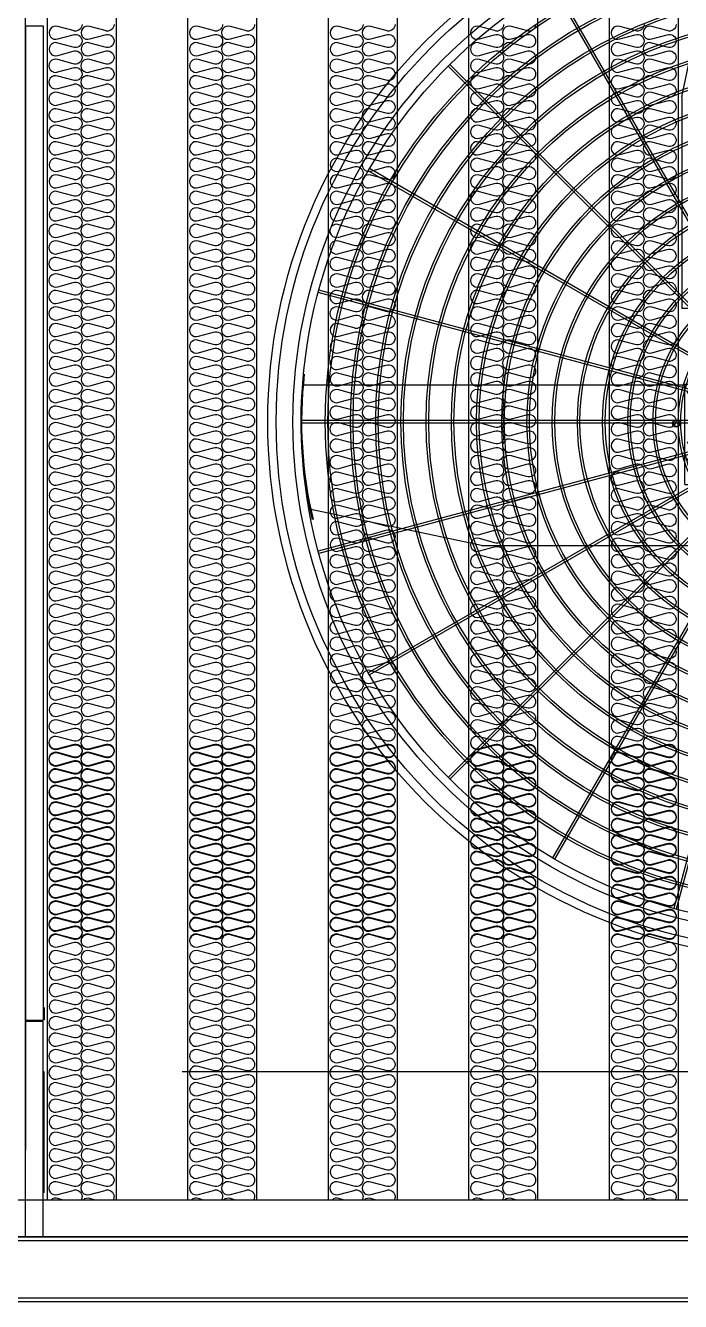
# Model space of a CAD drawing. Header units: millimetres. Extents: x 1817 to 34080, y 1746 to 24560.
# Drawn here: x 4598 to 6023, y 9571 to 12345 of the extents above; entities that cross this region are included whole.
import ezdxf

# ---------------------------------------------------------------- set-up
doc = ezdxf.new("R2010")
doc.units = ezdxf.units.MM
doc.linetypes.add('HIDDEN', pattern=[0.375, 0.25, -0.125])
for name, color, linetype in [('LINE', 7, 'Continuous'), ('SMS', 220, 'Continuous'), ('냉각탑', 4, 'Continuous'), ('냉각탑_찬넬방진', 1, 'Continuous')]:
    doc.layers.add(name, color=color, linetype=linetype)

# ---------------------------------------------------------------- blocks, each defined once
blk = doc.blocks.new('A$C1FB73ED1')
for p, q in [((1277, 1342.9), (1277, 2480)), ((1283, 1342.9), (1283, 2480)), ((1260.8, 1340), (966.5, 2438.3)), ((1266.6, 1341.6), (972.3, 2439.9)), ((1293.4, 1341.6), (1587.7, 2439.9)), ((1299.2, 1340), (1593.5, 2438.3)), ((1245.9, 1333), (677.4, 2317.7)), ((1251.1, 1336), (682.6, 2320.7)), ((1308.9, 1336), (1877.4, 2320.7)), ((1314.1, 1333), (1882.6, 2317.7)), ((1233.4, 1322.4), (429.4, 2126.4)), ((1237.6, 1326.6), (433.6, 2130.6)), ((1322.4, 1326.6), (2126.4, 2130.6)), ((1326.6, 1322.4), (2130.6, 2126.4)), ((1224, 1308.9), (239.3, 1877.4)), ((1227, 1314.1), (242.3, 1882.6)), ((1333, 1314.1), (2317.7, 1882.6)), ((1336, 1308.9), (2320.7, 1877.4)), ((1218.4, 1293.4), (120.1, 1587.7)), ((1220, 1299.2), (121.7, 1593.5)), ((1340, 1299.2), (2438.3, 1593.5)), ((1341.6, 1293.4), (2439.9, 1587.7)), ((1217.1, 1283), (80, 1283)), ((1217.1, 1277), (80, 1277)), ((1342.9, 1283), (2480, 1283)), ((1342.9, 1277), (2480, 1277)), ((1218.4, 1266.6), (120.1, 972.3)), ((1220, 1260.8), (121.7, 966.5)), ((1224, 1251.1), (239.3, 682.6)), ((1227, 1245.9), (242.3, 677.4)), ((1333, 1245.9), (2317.7, 677.4)), ((1336, 1251.1), (2320.7, 682.6)), ((1340, 1260.8), (2438.3, 966.5)), ((1341.6, 1266.6), (2439.9, 972.3)), ((1233.4, 1237.6), (429.4, 433.6)), ((1237.6, 1233.4), (433.6, 429.4)), ((1245.9, 1227), (677.4, 242.3)), ((1251.1, 1224), (682.6, 239.3)), ((1260.8, 1220), (966.5, 121.7)), ((1266.6, 1218.4), (972.3, 120.1)), ((1277, 1217.1), (1277, 80)), ((1283, 1217.1), (1283, 80)), ((1293.4, 1218.4), (1587.7, 120.1)), ((1299.2, 1220), (1593.5, 121.7)), ((1308.9, 1224), (1877.4, 239.3)), ((1314.1, 1227), (1882.6, 242.3)), ((1322.4, 1233.4), (2126.4, 429.4)), ((1326.6, 1237.6), (2130.6, 433.6))]:
    blk.add_line(p, q)
for radius in [1280, 1260, 1220, 1200]:
    blk.add_circle((1280, 1280), radius)
at = {"ltscale": 5}
for radius in [1143, 1137, 1083, 1077, 1023, 1017, 963, 957, 903, 897, 843, 837, 783, 777, 723, 717, 663, 657, 603, 597, 543, 537, 483, 477, 423, 417, 363, 357, 303, 297, 243, 237, 183, 177, 123, 117, 63, 57, 40, 21]:
    blk.add_circle((1280, 1280), radius, dxfattribs=at)
at = {"color": 7}
blk.add_circle((1280, 1280), 273.5, dxfattribs=at)
at = {"layer": 'LINE', "color": 7}
for p, q in [((1368.2, 2477.5), (1368.2, 1567)), ((985.2, 2053.4), (1071.5, 2459.4)), ((985.2, 2053.4), (985.2, 1550)), ((1130.8, 1550), (985.2, 1550)), ((1130.8, 1550), (985.2, 1550)), ((1130.8, 1567), (1369.4, 1567)), ((1130.8, 1567), (1369.4, 1567)), ((1130.8, 1567), (1130.8, 1549)), ((1130.8, 1567), (1130.8, 1549)), ((1130.8, 1549), (1230.5, 1549)), ((1130.8, 1549), (1230.5, 1549)), ((1329.5, 1549), (1369.4, 1549)), ((1329.5, 1549), (1369.4, 1549)), ((1369.4, 1567), (1369.4, 1549)), ((1369.4, 1567), (1369.4, 1549)), ((2111.5, 1574.8), (1550, 1574.8)), ((1550, 1429.2), (1550, 1574.8)), ((1550, 1429.2), (1550, 1574.8)), ((2111.5, 1574.8), (2457.5, 1488.5)), ((1549, 1429.2), (1549, 1329.5)), ((1549, 1429.2), (1549, 1329.5)), ((1567, 1429.2), (1549, 1429.2)), ((1567, 1429.2), (1549, 1429.2)), ((1567, 1429.2), (1567, 1190.6)), ((1567, 1429.2), (1567, 1190.6)), ((84.4, 1368.2), (993, 1368.2)), ((84.4, 1368.2), (993, 1368.2)), ((993, 1130.8), (993, 1369.4)), ((993, 1130.8), (993, 1369.4)), ((993, 1369.4), (1011, 1369.4)), ((993, 1369.4), (1011, 1369.4)), ((993, 1130.8), (993, 1369.4)), ((993, 1130.8), (993, 1369.4)), ((993, 1369.4), (1011, 1369.4)), ((993, 1369.4), (1011, 1369.4)), ((1011, 1329.5), (1011, 1369.4)), ((1011, 1329.5), (1011, 1369.4)), ((1011, 1329.5), (1011, 1369.4)), ((1011, 1329.5), (1011, 1369.4)), ((1011, 1130.8), (1011, 1230.5)), ((1011, 1130.8), (1011, 1230.5)), ((1011, 1130.8), (1011, 1230.5)), ((1011, 1130.8), (1011, 1230.5)), ((1549, 1230.5), (1549, 1190.6)), ((1549, 1230.5), (1549, 1190.6)), ((1567, 1190.6), (1549, 1190.6)), ((1567, 1190.6), (1549, 1190.6)), ((2475.6, 1191.8), (1567, 1191.8)), ((993, 1130.8), (1011, 1130.8)), ((993, 1130.8), (1011, 1130.8)), ((993, 1130.8), (1011, 1130.8)), ((993, 1130.8), (1011, 1130.8)), ((1010, 1130.8), (1010, 985.2)), ((1010, 1130.8), (1010, 985.2)), ((1010, 1130.8), (1010, 985.2)), ((1010, 1130.8), (1010, 985.2)), ((508.5, 985.2), (102.5, 1071.5)), ((1230.5, 1011), (1190.6, 1011)), ((1190.6, 993), (1190.6, 1011)), ((1230.5, 1011), (1190.6, 1011)), ((1190.6, 993), (1190.6, 1011)), ((1429.2, 1011), (1329.5, 1011)), ((1429.2, 1011), (1329.5, 1011)), ((1429.2, 993), (1429.2, 1011)), ((1429.2, 993), (1429.2, 1011)), ((1429.2, 1010), (1574.8, 1010)), ((1429.2, 1010), (1574.8, 1010)), ((1574.8, 506.6), (1574.8, 1010)), ((508.5, 985.2), (1010, 985.2)), ((508.5, 985.2), (1010, 985.2)), ((1429.2, 993), (1190.6, 993)), ((1429.2, 993), (1190.6, 993)), ((1191.8, 82.5), (1191.8, 993)), ((1574.8, 506.6), (1488.5, 100.6)), ((1512.8, 104.1), (1512.8, 106.1)), ((1166.8, 83), (1166.8, 85)), ((1393.2, 83), (1393.2, 85))]:
    blk.add_line(p, q, dxfattribs=at)
for points in [[(1272.3, 1594.4), (1268.5, 1587.9), (1272.3, 1581.4), (1279.8, 1581.4), (1283.5, 1587.9), (1279.8, 1594.4)], [(1272.3, 1594.4), (1268.5, 1587.9), (1272.3, 1581.4), (1279.8, 1581.4), (1283.5, 1587.9), (1279.8, 1594.4)], [(965.6, 1272.3), (972.1, 1268.5), (978.6, 1272.3), (978.6, 1279.8), (972.1, 1283.5), (965.6, 1279.8)], [(965.6, 1272.3), (972.1, 1268.5), (978.6, 1272.3), (978.6, 1279.8), (972.1, 1283.5), (965.6, 1279.8)], [(965.6, 1272.3), (972.1, 1268.5), (978.6, 1272.3), (978.6, 1279.8), (972.1, 1283.5), (965.6, 1279.8)], [(965.6, 1272.3), (972.1, 1268.5), (978.6, 1272.3), (978.6, 1279.8), (972.1, 1283.5), (965.6, 1279.8)], [(1594.4, 1287.7), (1587.9, 1291.5), (1581.4, 1287.7), (1581.4, 1280.2), (1587.9, 1276.5), (1594.4, 1280.2)], [(1594.4, 1287.7), (1587.9, 1291.5), (1581.4, 1287.7), (1581.4, 1280.2), (1587.9, 1276.5), (1594.4, 1280.2)], [(1287.7, 965.6), (1291.5, 972.1), (1287.7, 978.6), (1280.2, 978.6), (1276.5, 972.1), (1280.2, 965.6)], [(1287.7, 965.6), (1291.5, 972.1), (1287.7, 978.6), (1280.2, 978.6), (1276.5, 972.1), (1280.2, 965.6)]]:
    blk.add_lwpolyline(points, close=True, dxfattribs=at)
for centre, radius in [((1276, 1587.9), 8.5), ((1276, 1587.9), 8.5), ((1190.6, 1559), 2), ((1190.6, 1559), 2), ((1230.6, 1559), 2), ((1230.6, 1559), 2), ((1349.6, 1559), 2), ((1349.6, 1559), 2), ((1559, 1369.4), 2), ((1559, 1369.4), 2), ((1001, 1349.6), 2), ((1001, 1349.6), 2), ((1001, 1349.6), 2), ((1001, 1349.6), 2), ((1559, 1329.4), 2), ((1559, 1329.4), 2), ((972.1, 1276), 8.5), ((972.1, 1276), 8.5), ((972.1, 1276), 8.5), ((972.1, 1276), 8.5), ((1587.9, 1284), 8.5), ((1587.9, 1284), 8.5), ((1001, 1230.6), 2), ((1001, 1230.6), 2), ((1001, 1230.6), 2), ((1001, 1230.6), 2), ((1001, 1190.6), 2), ((1001, 1190.6), 2), ((1001, 1190.6), 2), ((1001, 1190.6), 2), ((1559, 1210.4), 2), ((1559, 1210.4), 2), ((1210.4, 1001), 2), ((1210.4, 1001), 2), ((1329.4, 1001), 2), ((1329.4, 1001), 2), ((1369.4, 1001), 2), ((1369.4, 1001), 2), ((1284, 972.1), 8.5), ((1284, 972.1), 8.5)]:
    blk.add_circle(centre, radius, dxfattribs=at)
for centre, radius, start, end in [((1280, 1483.4), 1000, 83.5007, 103.4595), ((1280, 1483.4), 998, 83.4876, 103.487), ((1481.5, 1280), 998, 353.4876, 13.487), ((1481.5, 1280), 1000, 353.5007, 13.4595), ((1078.5, 1280), 1000, 173.5007, 193.4595), ((1078.5, 1280), 998, 173.4876, 193.487), ((1280, 1076.6), 998, 263.4876, 283.487), ((1280, 1076.6), 1000, 263.5007, 283.4595)]:
    blk.add_arc(centre, radius, start, end, dxfattribs=at)
blk = doc.blocks.new('SP전면')
at = {"color": 7}
for p, q in [((31549.2, -80510.4), (31549.2, -83988.4)), ((31699.2, -80510.4), (31699.2, -83988.4))]:
    blk.add_line(p, q, dxfattribs=at)
at = {"layer": 'SMS', "color": 5}
for points in [[(31625.1, -81432.6, -0.524856), (31605.6, -81446.1), (31572.7, -81437.2, 1.449198), (31572.7, -81464), (31605.6, -81455.1, -0.524856), (31625.1, -81468.6, -0.524856), (31605.6, -81482), (31572.7, -81473.1, 1.449198), (31572.7, -81499.9), (31605.6, -81491, -0.524856), (31625.1, -81504.5, -0.524856), (31605.6, -81517.9), (31572.7, -81509, 1.449198), (31572.7, -81535.9), (31605.6, -81526.9, -0.524856), (31625.1, -81540.4, -0.524856), (31605.6, -81553.8), (31572.7, -81544.9, 1.449198), (31572.7, -81571.8), (31605.6, -81562.9, -0.524856), (31625.1, -81576.3, -0.524856), (31605.6, -81589.7), (31572.7, -81580.8, 1.449198), (31572.7, -81607.7), (31605.6, -81598.8, -0.524856), (31625.1, -81612.2, -0.524856), (31605.6, -81625.6), (31572.7, -81616.7, 1.449198), (31572.7, -81643.6), (31605.6, -81634.7, -0.524856), (31625.1, -81648.1, -0.524856), (31605.6, -81661.5), (31572.7, -81652.6, 1.449198), (31572.7, -81679.5), (31605.6, -81670.6, -0.524856), (31625.1, -81684, -0.524856), (31605.6, -81697.4), (31572.7, -81688.5, 1.449198), (31572.7, -81715.4), (31605.6, -81706.5, -0.524856), (31625.1, -81719.9, -0.524856), (31605.6, -81733.4), (31572.7, -81724.5, 1.449198), (31572.7, -81751.3), (31605.6, -81742.4, -0.524856), (31625.1, -81755.8, -0.524856), (31605.6, -81769.3), (31572.7, -81760.4, 1.449198), (31572.7, -81787.2), (31605.6, -81778.3, -0.524856), (31625.1, -81791.7, -0.524856), (31605.6, -81805.2), (31572.7, -81796.3, 1.449198), (31572.7, -81823.1), (31605.6, -81814.2, -0.524856), (31625.1, -81827.7, -0.524856), (31605.6, -81841.1), (31572.7, -81832.2, 1.449198), (31572.7, -81859), (31605.6, -81850.1, -0.524856), (31625.1, -81863.6, -0.524856), (31605.6, -81877), (31572.7, -81868.1, 1.449198), (31572.7, -81895), (31605.6, -81886, -0.524856), (31625.1, -81899.5, -0.524856), (31605.6, -81912.9), (31572.7, -81904, 1.449198), (31572.7, -81930.9), (31605.6, -81922, -0.524856), (31625.1, -81935.4, -0.524856), (31605.6, -81948.8), (31572.7, -81939.9, 1.449198), (31572.7, -81966.8), (31605.6, -81957.9, -0.524856), (31625.1, -81971.3, -0.524856), (31605.6, -81984.7), (31572.7, -81975.8, 1.449198), (31572.7, -82002.7), (31605.6, -81993.8, -0.524856), (31625.1, -82007.2, -0.524856), (31605.6, -82020.6), (31572.7, -82011.7, 1.449198), (31572.7, -82038.6), (31605.6, -82029.7, -0.524856), (31625.1, -82043.1, -0.524856), (31605.6, -82056.5), (31572.7, -82047.6, 1.449198), (31572.7, -82074.5), (31605.6, -82065.6, -0.524856), (31625.1, -82079, -0.524856), (31605.6, -82092.5), (31572.7, -82083.6, 1.449198), (31572.7, -82110.4), (31605.6, -82101.5, -0.524856), (31625.1, -82114.9, -0.524856), (31605.6, -82128.4), (31572.7, -82119.5, 1.449198), (31572.7, -82146.3), (31605.6, -82137.4, -0.524856), (31625.1, -82150.8, -0.524856), (31605.6, -82164.3), (31572.7, -82155.4, 1.449198), (31572.7, -82182.2), (31605.6, -82173.3, -0.524856), (31625.1, -82186.8, -0.524856), (31605.6, -82200.2), (31572.7, -82191.3, 1.449198), (31572.7, -82218.1), (31605.6, -82209.2, -0.524856), (31625.1, -82222.7, -0.524856), (31605.6, -82236.1), (31572.7, -82227.2, 1.449198), (31572.7, -82254.1), (31605.6, -82245.1, -0.524856), (31625.1, -82258.6, -0.524856), (31605.6, -82272), (31572.7, -82263.1, 1.449198), (31572.7, -82290), (31605.6, -82281.1, -0.524856), (31625.1, -82294.5, -0.524856), (31605.6, -82307.9), (31572.7, -82299, 1.449198), (31572.7, -82325.9), (31605.6, -82317, -0.524856), (31625.1, -82330.4, -0.524856), (31605.6, -82343.8), (31572.7, -82334.9, 1.449198), (31572.7, -82361.8), (31605.6, -82352.9, -0.524856), (31625.1, -82366.3, -0.417249), (31610.6, -82380.7)], [(31694.7, -81432.6, -0.524856), (31675.2, -81446.1), (31642.3, -81437.2, 1.449198), (31642.3, -81464), (31675.2, -81455.1, -0.524856), (31694.7, -81468.6, -0.524856), (31675.2, -81482), (31642.3, -81473.1, 1.449198), (31642.3, -81499.9), (31675.2, -81491, -0.524856), (31694.7, -81504.5, -0.524856), (31675.2, -81517.9), (31642.3, -81509, 1.449198), (31642.3, -81535.9), (31675.2, -81526.9, -0.524856), (31694.7, -81540.4, -0.524856), (31675.2, -81553.8), (31642.3, -81544.9, 1.449198), (31642.3, -81571.8), (31675.2, -81562.9, -0.524856), (31694.7, -81576.3, -0.524856), (31675.2, -81589.7), (31642.3, -81580.8, 1.449198), (31642.3, -81607.7), (31675.2, -81598.8, -0.524856), (31694.7, -81612.2, -0.524856), (31675.2, -81625.6), (31642.3, -81616.7, 1.449198), (31642.3, -81643.6), (31675.2, -81634.7, -0.524856), (31694.7, -81648.1, -0.524856), (31675.2, -81661.5), (31642.3, -81652.6, 1.449198), (31642.3, -81679.5), (31675.2, -81670.6, -0.524856), (31694.7, -81684, -0.524856), (31675.2, -81697.4), (31642.3, -81688.5, 1.449198), (31642.3, -81715.4), (31675.2, -81706.5, -0.524856), (31694.7, -81719.9, -0.524856), (31675.2, -81733.4), (31642.3, -81724.5, 1.449198), (31642.3, -81751.3), (31675.2, -81742.4, -0.524856), (31694.7, -81755.8, -0.524856), (31675.2, -81769.3), (31642.3, -81760.4, 1.449198), (31642.3, -81787.2), (31675.2, -81778.3, -0.524856), (31694.7, -81791.7, -0.524856), (31675.2, -81805.2), (31642.3, -81796.3, 1.449198), (31642.3, -81823.1), (31675.2, -81814.2, -0.524856), (31694.7, -81827.7, -0.524856), (31675.2, -81841.1), (31642.3, -81832.2, 1.449198), (31642.3, -81859), (31675.2, -81850.1, -0.524856), (31694.7, -81863.6, -0.524856), (31675.2, -81877), (31642.3, -81868.1, 1.449198), (31642.3, -81895), (31675.2, -81886, -0.524856), (31694.7, -81899.5, -0.524856), (31675.2, -81912.9), (31642.3, -81904, 1.449198), (31642.3, -81930.9), (31675.2, -81922, -0.524856), (31694.7, -81935.4, -0.524856), (31675.2, -81948.8), (31642.3, -81939.9, 1.449198), (31642.3, -81966.8), (31675.2, -81957.9, -0.524856), (31694.7, -81971.3, -0.524856), (31675.2, -81984.7), (31642.3, -81975.8, 1.449198), (31642.3, -82002.7), (31675.2, -81993.8, -0.524856), (31694.7, -82007.2, -0.524856), (31675.2, -82020.6), (31642.3, -82011.7, 1.449198), (31642.3, -82038.6), (31675.2, -82029.7, -0.524856), (31694.7, -82043.1, -0.524856), (31675.2, -82056.5), (31642.3, -82047.6, 1.449198), (31642.3, -82074.5), (31675.2, -82065.6, -0.524856), (31694.7, -82079, -0.524856), (31675.2, -82092.5), (31642.3, -82083.6, 1.449198), (31642.3, -82110.4), (31675.2, -82101.5, -0.524856), (31694.7, -82114.9, -0.524856), (31675.2, -82128.4), (31642.3, -82119.5, 1.449198), (31642.3, -82146.3), (31675.2, -82137.4, -0.524856), (31694.7, -82150.8, -0.524856), (31675.2, -82164.3), (31642.3, -82155.4, 1.449198), (31642.3, -82182.2), (31675.2, -82173.3, -0.524856), (31694.7, -82186.8, -0.524856), (31675.2, -82200.2), (31642.3, -82191.3, 1.449198), (31642.3, -82218.1), (31675.2, -82209.2, -0.524856), (31694.7, -82222.7, -0.524856), (31675.2, -82236.1), (31642.3, -82227.2, 1.449198), (31642.3, -82254.1), (31675.2, -82245.1, -0.524856), (31694.7, -82258.6, -0.524856), (31675.2, -82272), (31642.3, -82263.1, 1.449198), (31642.3, -82290), (31675.2, -82281.1, -0.524856), (31694.7, -82294.5, -0.524856), (31675.2, -82307.9), (31642.3, -82299, 1.449198), (31642.3, -82325.9), (31675.2, -82317, -0.524856), (31694.7, -82330.4, -0.524856), (31675.2, -82343.8), (31642.3, -82334.9, 1.449198), (31642.3, -82361.8), (31675.2, -82352.9, -0.524856), (31694.7, -82366.3, -0.417249), (31680.2, -82380.7)], [(31553.7, -82351.9, 0.446849), (31572.7, -82361.8), (31605.6, -82352.9, -0.524856), (31625.1, -82366.3, -0.524856), (31605.6, -82379.7), (31572.7, -82370.8, 1.449198), (31572.7, -82397.7), (31605.6, -82388.8, -0.524856), (31625.1, -82402.2, -0.524856), (31605.6, -82415.6), (31572.7, -82406.7, 1.449198), (31572.7, -82433.6), (31605.6, -82424.7, -0.524856), (31625.1, -82438.1, -0.524856), (31605.6, -82451.6), (31572.7, -82442.7, 1.449198), (31572.7, -82469.5), (31605.6, -82460.6, -0.524856), (31625.1, -82474, -0.524856), (31605.6, -82487.5), (31572.7, -82478.6, 1.449198), (31572.7, -82505.4), (31605.6, -82496.5, -0.524856), (31625.1, -82509.9, -0.524856), (31605.6, -82523.4), (31572.7, -82514.5, 1.449198), (31572.7, -82541.3), (31605.6, -82532.4, -0.524856), (31625.1, -82545.9, -0.524856), (31605.6, -82559.3), (31572.7, -82550.4, 1.449198), (31572.7, -82577.2), (31605.6, -82568.3, -0.524856), (31625.1, -82581.8, -0.524856), (31605.6, -82595.2), (31572.7, -82586.3, 1.449198), (31572.7, -82613.2), (31605.6, -82604.2, -0.524856), (31625.1, -82617.7, -0.524856), (31605.6, -82631.1), (31572.7, -82622.2, 1.449198), (31572.7, -82649.1), (31605.6, -82640.2, -0.524856), (31625.1, -82653.6, -0.524856), (31605.6, -82667), (31572.7, -82658.1, 1.449198), (31572.7, -82685), (31605.6, -82676.1, -0.524856), (31625.1, -82689.5, -0.524856), (31605.6, -82702.9), (31572.7, -82694, 1.449198), (31572.7, -82720.9), (31605.6, -82712, -0.524856), (31625.1, -82725.4, -0.524856), (31605.6, -82738.8), (31572.7, -82729.9, 1.449198), (31572.7, -82756.8), (31605.6, -82747.9, -0.524856), (31625.1, -82761.3, -0.524856), (31605.6, -82774.7), (31572.7, -82765.8, 1.449198), (31572.7, -82792.7), (31605.6, -82783.8, -0.524856), (31625.1, -82797.2, -0.524856), (31605.6, -82810.7), (31572.7, -82801.8, 1.449198), (31572.7, -82828.6), (31605.6, -82819.7, -0.524856), (31625.1, -82833.1, -0.524856), (31605.6, -82846.6), (31572.7, -82837.7, 1.449198), (31572.7, -82864.5), (31605.6, -82855.6, -0.524856), (31625.1, -82869, -0.524856), (31605.6, -82882.5), (31572.7, -82873.6, 1.449198), (31572.7, -82900.4), (31605.6, -82891.5, -0.524856), (31625.1, -82905, -0.524856), (31605.6, -82918.4), (31572.7, -82909.5, 1.449198), (31572.7, -82936.3), (31605.6, -82927.4, -0.524856), (31625.1, -82940.9, -0.524856), (31605.6, -82954.3), (31572.7, -82945.4, 1.449198), (31572.7, -82972.3), (31605.6, -82963.3, -0.524856), (31625.1, -82976.8, -0.524856), (31605.6, -82990.2), (31572.7, -82981.3, 1.449198), (31572.7, -83008.2), (31605.6, -82999.3, -0.524856), (31625.1, -83012.7, -0.524856), (31605.6, -83026.1), (31572.7, -83017.2, 1.449198), (31572.7, -83044.1), (31605.6, -83035.2, -0.524856), (31625.1, -83048.6, -0.524856), (31605.6, -83062), (31572.7, -83053.1, 1.449198), (31572.7, -83080), (31605.6, -83071.1, -0.524856), (31625.1, -83084.5, -0.524856), (31605.6, -83097.9), (31572.7, -83089, 1.449198), (31572.7, -83115.9), (31605.6, -83107, -0.524856), (31625.1, -83120.4, -0.524856), (31605.6, -83133.8), (31572.7, -83124.9, 1.449198), (31572.7, -83151.8), (31605.6, -83142.9, -0.524856), (31625.1, -83156.3, -0.524856), (31605.6, -83169.8), (31572.7, -83160.9, 1.449198), (31572.7, -83187.7), (31605.6, -83178.8, -0.524856), (31625.1, -83192.2, -0.524856), (31605.6, -83205.7), (31572.7, -83196.8, 1.449198), (31572.7, -83223.6), (31605.6, -83214.7, -0.524856), (31625.1, -83228.1, -0.524856), (31605.6, -83241.6), (31572.7, -83232.7, 1.449198), (31572.7, -83259.5), (31605.6, -83250.6, -0.524856), (31625.1, -83264.1, -0.524856), (31605.6, -83277.5), (31572.7, -83268.6, 1.449198), (31572.7, -83295.4), (31605.6, -83286.5, -0.524856), (31625.1, -83300, -0.524856), (31605.6, -83313.4), (31572.7, -83304.5, 1.449198), (31572.7, -83331.4), (31605.6, -83322.4, -0.524856), (31625.1, -83335.9, -0.524856), (31605.6, -83349.3), (31572.7, -83340.4, 1.449198), (31572.7, -83367.3), (31605.6, -83358.4, -0.524856), (31625.1, -83371.8, -0.524856), (31605.6, -83385.2), (31572.7, -83376.3, 0.440524), (31553.8, -83385.9, 0.440524)], [(31623.3, -82351.9, 0.446849), (31642.3, -82361.8), (31675.2, -82352.9, -0.524856), (31694.7, -82366.3, -0.524856), (31675.2, -82379.7), (31642.3, -82370.8, 1.449198), (31642.3, -82397.7), (31675.2, -82388.8, -0.524856), (31694.7, -82402.2, -0.524856), (31675.2, -82415.6), (31642.3, -82406.7, 1.449198), (31642.3, -82433.6), (31675.2, -82424.7, -0.524856), (31694.7, -82438.1, -0.524856), (31675.2, -82451.6), (31642.3, -82442.7, 1.449198), (31642.3, -82469.5), (31675.2, -82460.6, -0.524856), (31694.7, -82474, -0.524856), (31675.2, -82487.5), (31642.3, -82478.6, 1.449198), (31642.3, -82505.4), (31675.2, -82496.5, -0.524856), (31694.7, -82509.9, -0.524856), (31675.2, -82523.4), (31642.3, -82514.5, 1.449198), (31642.3, -82541.3), (31675.2, -82532.4, -0.524856), (31694.7, -82545.9, -0.524856), (31675.2, -82559.3), (31642.3, -82550.4, 1.449198), (31642.3, -82577.2), (31675.2, -82568.3, -0.524856), (31694.7, -82581.8, -0.524856), (31675.2, -82595.2), (31642.3, -82586.3, 1.449198), (31642.3, -82613.2), (31675.2, -82604.2, -0.524856), (31694.7, -82617.7, -0.524856), (31675.2, -82631.1), (31642.3, -82622.2, 1.449198), (31642.3, -82649.1), (31675.2, -82640.2, -0.524856), (31694.7, -82653.6, -0.524856), (31675.2, -82667), (31642.3, -82658.1, 1.449198), (31642.3, -82685), (31675.2, -82676.1, -0.524856), (31694.7, -82689.5, -0.524856), (31675.2, -82702.9), (31642.3, -82694, 1.449198), (31642.3, -82720.9), (31675.2, -82712, -0.524856), (31694.7, -82725.4, -0.524856), (31675.2, -82738.8), (31642.3, -82729.9, 1.449198), (31642.3, -82756.8), (31675.2, -82747.9, -0.524856), (31694.7, -82761.3, -0.524856), (31675.2, -82774.7), (31642.3, -82765.8, 1.449198), (31642.3, -82792.7), (31675.2, -82783.8, -0.524856), (31694.7, -82797.2, -0.524856), (31675.2, -82810.7), (31642.3, -82801.8, 1.449198), (31642.3, -82828.6), (31675.2, -82819.7, -0.524856), (31694.7, -82833.1, -0.524856), (31675.2, -82846.6), (31642.3, -82837.7, 1.449198), (31642.3, -82864.5), (31675.2, -82855.6, -0.524856), (31694.7, -82869, -0.524856), (31675.2, -82882.5), (31642.3, -82873.6, 1.449198), (31642.3, -82900.4), (31675.2, -82891.5, -0.524856), (31694.7, -82905, -0.524856), (31675.2, -82918.4), (31642.3, -82909.5, 1.449198), (31642.3, -82936.3), (31675.2, -82927.4, -0.524856), (31694.7, -82940.9, -0.524856), (31675.2, -82954.3), (31642.3, -82945.4, 1.449198), (31642.3, -82972.3), (31675.2, -82963.3, -0.524856), (31694.7, -82976.8, -0.524856), (31675.2, -82990.2), (31642.3, -82981.3, 1.449198), (31642.3, -83008.2), (31675.2, -82999.3, -0.524856), (31694.7, -83012.7, -0.524856), (31675.2, -83026.1), (31642.3, -83017.2, 1.449198), (31642.3, -83044.1), (31675.2, -83035.2, -0.524856), (31694.7, -83048.6, -0.524856), (31675.2, -83062), (31642.3, -83053.1, 1.449198), (31642.3, -83080), (31675.2, -83071.1, -0.524856), (31694.7, -83084.5, -0.524856), (31675.2, -83097.9), (31642.3, -83089, 1.449198), (31642.3, -83115.9), (31675.2, -83107, -0.524856), (31694.7, -83120.4, -0.524856), (31675.2, -83133.8), (31642.3, -83124.9, 1.449198), (31642.3, -83151.8), (31675.2, -83142.9, -0.524856), (31694.7, -83156.3, -0.524856), (31675.2, -83169.8), (31642.3, -83160.9, 1.449198), (31642.3, -83187.7), (31675.2, -83178.8, -0.524856), (31694.7, -83192.2, -0.524856), (31675.2, -83205.7), (31642.3, -83196.8, 1.449198), (31642.3, -83223.6), (31675.2, -83214.7, -0.524856), (31694.7, -83228.1, -0.524856), (31675.2, -83241.6), (31642.3, -83232.7, 1.449198), (31642.3, -83259.5), (31675.2, -83250.6, -0.524856), (31694.7, -83264.1, -0.524856), (31675.2, -83277.5), (31642.3, -83268.6, 1.449198), (31642.3, -83295.4), (31675.2, -83286.5, -0.524856), (31694.7, -83300, -0.524856), (31675.2, -83313.4), (31642.3, -83304.5, 1.449198), (31642.3, -83331.4), (31675.2, -83322.4, -0.524856), (31694.7, -83335.9, -0.524856), (31675.2, -83349.3), (31642.3, -83340.4, 1.449198), (31642.3, -83367.3), (31675.2, -83358.4, -0.524856), (31694.7, -83371.8, -0.524856), (31675.2, -83385.2), (31642.3, -83376.3, 0.440524), (31623.4, -83385.9, 0.440524)], [(31553.7, -82996.9, 0.446849), (31572.7, -83006.8), (31605.6, -82997.9, -0.524856), (31625.1, -83011.3, -0.524856), (31605.6, -83024.7), (31572.7, -83015.8, 1.449198), (31572.7, -83042.7), (31605.6, -83033.8, -0.524856), (31625.1, -83047.2, -0.524856), (31605.6, -83060.6), (31572.7, -83051.7, 1.449198), (31572.7, -83078.6), (31605.6, -83069.7, -0.524856), (31625.1, -83083.1, -0.524856), (31605.6, -83096.6), (31572.7, -83087.7, 1.449198), (31572.7, -83114.5), (31605.6, -83105.6, -0.524856), (31625.1, -83119, -0.524856), (31605.6, -83132.5), (31572.7, -83123.6, 1.449198), (31572.7, -83150.4), (31605.6, -83141.5, -0.524856), (31625.1, -83154.9, -0.524856), (31605.6, -83168.4), (31572.7, -83159.5, 1.449198), (31572.7, -83186.3), (31605.6, -83177.4, -0.524856), (31625.1, -83190.9, -0.524856), (31605.6, -83204.3), (31572.7, -83195.4, 1.449198), (31572.7, -83222.2), (31605.6, -83213.3, -0.524856), (31625.1, -83226.8, -0.524856), (31605.6, -83240.2), (31572.7, -83231.3, 1.449198), (31572.7, -83258.2), (31605.6, -83249.2, -0.524856), (31625.1, -83262.7, -0.524856), (31605.6, -83276.1), (31572.7, -83267.2, 1.449198), (31572.7, -83294.1), (31605.6, -83285.2, -0.524856), (31625.1, -83298.6, -0.524856), (31605.6, -83312), (31572.7, -83303.1, 1.449198), (31572.7, -83330), (31605.6, -83321.1, -0.524856), (31625.1, -83334.5, -0.524856), (31605.6, -83347.9), (31572.7, -83339, 1.449198), (31572.7, -83365.9), (31605.6, -83357, -0.524856), (31625.1, -83370.4, -0.524856), (31605.6, -83383.8), (31572.7, -83374.9, 1.449198), (31572.7, -83401.8), (31605.6, -83392.9, -0.524856), (31625.1, -83406.3, -0.524856), (31605.6, -83419.7), (31572.7, -83410.8, 1.449198), (31572.7, -83437.7), (31605.6, -83428.8, -0.524856), (31625.1, -83442.2, -0.524856), (31605.6, -83455.7), (31572.7, -83446.8, 1.449198), (31572.7, -83473.6), (31605.6, -83464.7, -0.524856), (31625.1, -83478.1, -0.524856), (31605.6, -83491.6), (31572.7, -83482.7, 1.449198), (31572.7, -83509.5), (31605.6, -83500.6, -0.524856), (31625.1, -83514, -0.524856), (31605.6, -83527.5), (31572.7, -83518.6, 1.449198), (31572.7, -83545.4), (31605.6, -83536.5, -0.524856), (31625.1, -83550, -0.524856), (31605.6, -83563.4), (31572.7, -83554.5, 1.449198), (31572.7, -83581.3), (31605.6, -83572.4, -0.524856), (31625.1, -83585.9, -0.524856), (31605.6, -83599.3), (31572.7, -83590.4, 1.449198), (31572.7, -83617.3), (31605.6, -83608.3, -0.524856), (31625.1, -83621.8, -0.524856), (31605.6, -83635.2), (31572.7, -83626.3, 1.449198), (31572.7, -83653.2), (31605.6, -83644.3, -0.524856), (31625.1, -83657.7, -0.524856), (31605.6, -83671.1), (31572.7, -83662.2, 1.449198), (31572.7, -83689.1), (31605.6, -83680.2, -0.524856), (31625.1, -83693.6, -0.524856), (31605.6, -83707), (31572.7, -83698.1, 1.449198), (31572.7, -83725), (31605.6, -83716.1, -0.524856), (31625.1, -83729.5, -0.524856), (31605.6, -83742.9), (31572.7, -83734, 1.449198), (31572.7, -83760.9), (31605.6, -83752, -0.524856), (31625.1, -83765.4, -0.524856), (31605.6, -83778.8), (31572.7, -83769.9, 1.449198), (31572.7, -83796.8), (31605.6, -83787.9, -0.524856), (31625.1, -83801.3, -0.524856), (31605.6, -83814.8), (31572.7, -83805.9, 1.449198), (31572.7, -83832.7), (31605.6, -83823.8, -0.524856), (31625.1, -83837.2, -0.524856), (31605.6, -83850.7), (31572.7, -83841.8, 1.449198), (31572.7, -83868.6), (31605.6, -83859.7, -0.524856), (31625.1, -83873.1, -0.524856), (31605.6, -83886.6), (31572.7, -83877.7, 1.449198), (31572.7, -83904.5), (31605.6, -83895.6, -0.524856), (31625.1, -83909.1, -0.524856), (31605.6, -83922.5), (31572.7, -83913.6, 1.449198), (31572.7, -83940.4), (31605.6, -83931.5, -0.524856), (31625.1, -83945, -0.524856), (31605.6, -83958.4), (31572.7, -83949.5, 1.449198), (31572.7, -83976.4), (31605.6, -83967.4, -0.524856), (31625.1, -83980.9, -0.1385), (31622.9, -83988.4, -0.1385)], [(31623.3, -82996.9, 0.446849), (31642.3, -83006.8), (31675.2, -82997.9, -0.524856), (31694.7, -83011.3, -0.524856), (31675.2, -83024.7), (31642.3, -83015.8, 1.449198), (31642.3, -83042.7), (31675.2, -83033.8, -0.524856), (31694.7, -83047.2, -0.524856), (31675.2, -83060.6), (31642.3, -83051.7, 1.449198), (31642.3, -83078.6), (31675.2, -83069.7, -0.524856), (31694.7, -83083.1, -0.524856), (31675.2, -83096.6), (31642.3, -83087.7, 1.449198), (31642.3, -83114.5), (31675.2, -83105.6, -0.524856), (31694.7, -83119, -0.524856), (31675.2, -83132.5), (31642.3, -83123.6, 1.449198), (31642.3, -83150.4), (31675.2, -83141.5, -0.524856), (31694.7, -83154.9, -0.524856), (31675.2, -83168.4), (31642.3, -83159.5, 1.449198), (31642.3, -83186.3), (31675.2, -83177.4, -0.524856), (31694.7, -83190.9, -0.524856), (31675.2, -83204.3), (31642.3, -83195.4, 1.449198), (31642.3, -83222.2), (31675.2, -83213.3, -0.524856), (31694.7, -83226.8, -0.524856), (31675.2, -83240.2), (31642.3, -83231.3, 1.449198), (31642.3, -83258.2), (31675.2, -83249.2, -0.524856), (31694.7, -83262.7, -0.524856), (31675.2, -83276.1), (31642.3, -83267.2, 1.449198), (31642.3, -83294.1), (31675.2, -83285.2, -0.524856), (31694.7, -83298.6, -0.524856), (31675.2, -83312), (31642.3, -83303.1, 1.449198), (31642.3, -83330), (31675.2, -83321.1, -0.524856), (31694.7, -83334.5, -0.524856), (31675.2, -83347.9), (31642.3, -83339, 1.449198), (31642.3, -83365.9), (31675.2, -83357, -0.524856), (31694.7, -83370.4, -0.524856), (31675.2, -83383.8), (31642.3, -83374.9, 1.449198), (31642.3, -83401.8), (31675.2, -83392.9, -0.524856), (31694.7, -83406.3, -0.524856), (31675.2, -83419.7), (31642.3, -83410.8, 1.449198), (31642.3, -83437.7), (31675.2, -83428.8, -0.524856), (31694.7, -83442.2, -0.524856), (31675.2, -83455.7), (31642.3, -83446.8, 1.449198), (31642.3, -83473.6), (31675.2, -83464.7, -0.524856), (31694.7, -83478.1, -0.524856), (31675.2, -83491.6), (31642.3, -83482.7, 1.449198), (31642.3, -83509.5), (31675.2, -83500.6, -0.524856), (31694.7, -83514, -0.524856), (31675.2, -83527.5), (31642.3, -83518.6, 1.449198), (31642.3, -83545.4), (31675.2, -83536.5, -0.524856), (31694.7, -83550, -0.524856), (31675.2, -83563.4), (31642.3, -83554.5, 1.449198), (31642.3, -83581.3), (31675.2, -83572.4, -0.524856), (31694.7, -83585.9, -0.524856), (31675.2, -83599.3), (31642.3, -83590.4, 1.449198), (31642.3, -83617.3), (31675.2, -83608.3, -0.524856), (31694.7, -83621.8, -0.524856), (31675.2, -83635.2), (31642.3, -83626.3, 1.449198), (31642.3, -83653.2), (31675.2, -83644.3, -0.524856), (31694.7, -83657.7, -0.524856), (31675.2, -83671.1), (31642.3, -83662.2, 1.449198), (31642.3, -83689.1), (31675.2, -83680.2, -0.524856), (31694.7, -83693.6, -0.524856), (31675.2, -83707), (31642.3, -83698.1, 1.449198), (31642.3, -83725), (31675.2, -83716.1, -0.524856), (31694.7, -83729.5, -0.524856), (31675.2, -83742.9), (31642.3, -83734, 1.449198), (31642.3, -83760.9), (31675.2, -83752, -0.524856), (31694.7, -83765.4, -0.524856), (31675.2, -83778.8), (31642.3, -83769.9, 1.449198), (31642.3, -83796.8), (31675.2, -83787.9, -0.524856), (31694.7, -83801.3, -0.524856), (31675.2, -83814.8), (31642.3, -83805.9, 1.449198), (31642.3, -83832.7), (31675.2, -83823.8, -0.524856), (31694.7, -83837.2, -0.524856), (31675.2, -83850.7), (31642.3, -83841.8, 1.449198), (31642.3, -83868.6), (31675.2, -83859.7, -0.524856), (31694.7, -83873.1, -0.524856), (31675.2, -83886.6), (31642.3, -83877.7, 1.449198), (31642.3, -83904.5), (31675.2, -83895.6, -0.524856), (31694.7, -83909.1, -0.524856), (31675.2, -83922.5), (31642.3, -83913.6, 1.449198), (31642.3, -83940.4), (31675.2, -83931.5, -0.524856), (31694.7, -83945, -0.524856), (31675.2, -83958.4), (31642.3, -83949.5, 1.449198), (31642.3, -83976.4), (31675.2, -83967.4, -0.524856), (31694.7, -83980.9, -0.1385), (31692.6, -83988.4, -0.1385)], [(31572.7, -83376.3, 1.449198), (31572.7, -83403.2), (31605.6, -83394.3, -0.524856), (31625.1, -83407.7, -0.524856), (31605.6, -83421.1), (31572.7, -83412.2, 0.54148), (31553.3, -83426.4, 0.54148)], [(31642.3, -83376.3, 1.449198), (31642.3, -83403.2), (31675.2, -83394.3, -0.524856), (31694.7, -83407.7, -0.524856), (31675.2, -83421.1), (31642.3, -83412.2, 0.54148), (31622.9, -83426.4, 0.54148)], [(31583.8, -83988.4), (31572.7, -83985.4, 0.287554), (31557.7, -83988.4)], [(31653.4, -83988.4), (31642.3, -83985.4, 0.287554), (31627.4, -83988.4)]]:
    blk.add_lwpolyline(points, format="xyb", dxfattribs=at)
blk = doc.blocks.new('3')
for p, q in [((4598.5, 12344.4), (4598.5, 10182.6)), ((4598.5, 12344.4), (4636.9, 12344.4)), ((4636.9, 12344.4), (4636.9, 10182.6)), ((4638.8, 10210.7), (4638.8, 10182.6)), ((4598.5, 10182.6), (4636.9, 10182.6)), ((4598.5, 10180.7), (4598.5, 9901.3)), ((4598.5, 9711.9), (4598.5, 10180.7)), ((4598.5, 10180.7), (4636.9, 10180.7)), ((4636.9, 9711.9), (4636.9, 10180.7)), ((4638.8, 9807.6), (4638.8, 10071)), ((4938.8, 10071), (7897.3, 10071)), ((4447.6, 9711.9), (7202.6, 9711.9)), ((7897.3, 9711.9), (4898.5, 9711.9)), ((6021.6, 9711.9), (4938.8, 9711.9)), ((7897.3, 9711.9), (4938.8, 9711.9))]:
    blk.add_line(p, q)
at = {"color": 7}
for p, q in [((8047.6, 9791.9), (4447.6, 9791.9)), ((4447.6, 9711.9), (7202.6, 9711.9))]:
    blk.add_line(p, q, dxfattribs=at)
at = {"ltscale": 500, "elevation": 0}
blk.add_lwpolyline([(4447.6, 13311.9), (8047.3, 13311.9), (8047.3, 9711.9), (4447.6, 9711.9)], close=True, dxfattribs=at)
at = {"layer": '냉각탑', "color": 6, "linetype": 'HIDDEN'}
for p, q in [((4598.5, 9711.9), (4598.5, 13111.9)), ((4955.9, 9711.9), (4598.5, 9711.9))]:
    blk.add_line(p, q, dxfattribs=at)
at = {"layer": '냉각탑', "ltscale": 30}
for p, q in [((4598.5, 9711.9), (4598.5, 13111.9)), ((4898.5, 9711.9), (7897.3, 9711.9))]:
    blk.add_line(p, q, dxfattribs=at)
at = {"layer": '냉각탑_찬넬방진', "ltscale": 30}
for p, q in [((4898.5, 9711.9), (7710.1, 9711.9)), ((4898.5, 9711.9), (7710.1, 9711.9)), ((4500.5, 9704), (7994.4, 9704)), ((4500.5, 9579.2), (7994.4, 9579.2)), ((4500.5, 9571.3), (7994.4, 9571.3)), ((4500.5, 9571.3), (7994.4, 9571.3))]:
    blk.add_line(p, q, dxfattribs=at)
at = {"layer": '냉각탑_찬넬방진', "linetype": 'HIDDEN'}
for q in [(4898.5, 9711.9), (4921.4, 9711.9)]:
    blk.add_line((5818.4, 9711.9), q, dxfattribs=at)
for p in [(-26903.7, 93780.3), (-26598.2, 93780.3), (-26292.7, 93780.3), (-25987.2, 93780.3), (-25681.7, 93780.3)]:
    blk.add_blockref('SP전면', p)
at = {"layer": '냉각탑', "xscale": 0.9134730205792179, "yscale": 0.9134730205792179, "zscale": 0.9134730205792179}
blk.add_blockref('A$C1FB73ED1', (5125.2, 10314.6), dxfattribs=at)

msp = doc.modelspace()

# ---------------------------------------------------------------- block references
msp.add_blockref('3', (0, 0))

doc.saveas('drawing.dxf')
